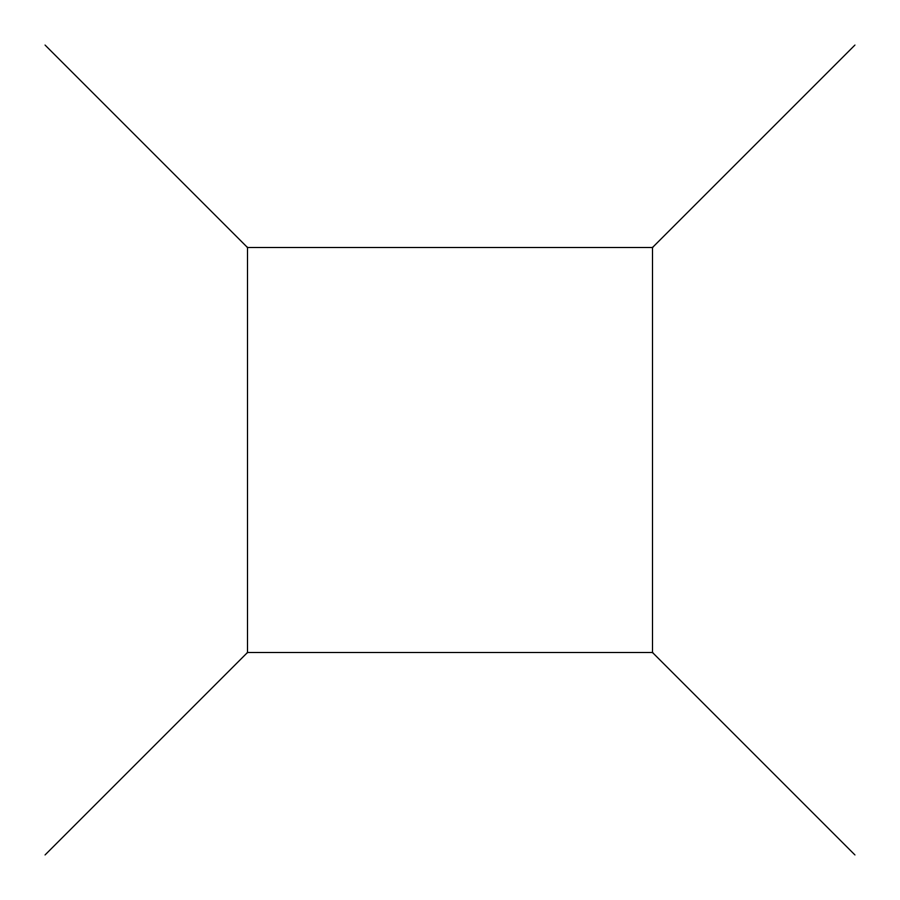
<?xml version="1.0" encoding="UTF-8"?>
<svg xmlns="http://www.w3.org/2000/svg" width="900" height="900" viewBox="0 0 900 900"><rect width="100%" height="100%" fill="white"/><g stroke="black" fill="none" stroke-linecap="round" stroke-linejoin="round"><path stroke-width="1.35" d="M45 855L247.5 652.5L247.5 247.5L45 45M247.5 247.5L652.5 247.5L855 45M247.5 652.5L652.5 652.5L855 855M652.5 247.5L652.5 652.5"/></g></svg>
